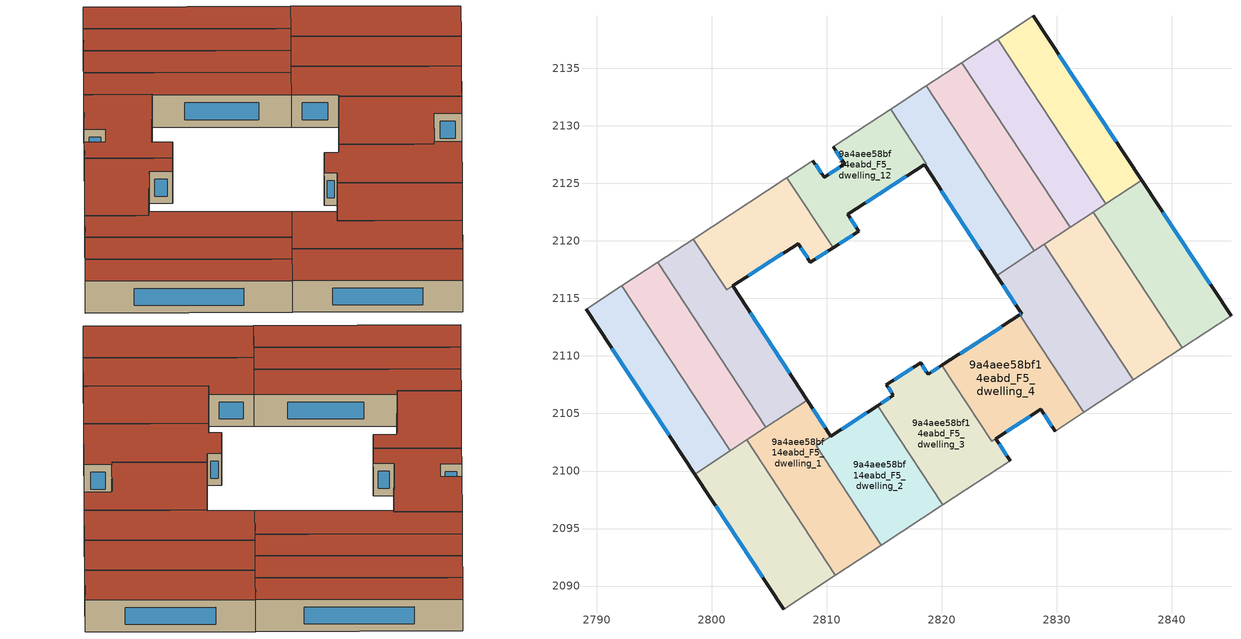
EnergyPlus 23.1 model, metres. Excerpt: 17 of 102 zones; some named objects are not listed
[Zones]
9a4aee58bf14eabd_F5_dwelling_0
 floor to 9a4aee58bf14eabd_F4_dwelling_0 (EU_floor_Construction): 2803.04,2102.7 2810.77,2090.94 2806.28,2088 2798.53,2099.74 z15
 wall outside (EU_wall_Construction): 2798.53,2099.74 2806.28,2088 z15:18
 wall to 9a4aee58bf14eabd_F5_dwelling_1 (EU_wall_Construction): 2810.77,2090.94 2803.04,2102.7 z15:18
 wall adiabatic (EU_wall_Construction): 2806.28,2088 2810.77,2090.94 z15:18
 wall to 9a4aee58bf14eabd_F5_dwelling_8 (EU_wall_Construction): 2801.61,2101.76 2798.53,2099.74 z15:18
 wall to 9a4aee58bf14eabd_F5_dwelling_9 (EU_wall_Construction): 2803.04,2102.7 2801.61,2101.76 z15:18
 window (EU_Window_Construction): 2800.35,2096.98 2804.46,2090.75 z15.7:17.3
 roof outside (EU_roof_Construction): 2810.77,2090.94 2803.04,2102.7 2798.53,2099.74 2806.28,2088 z18
9a4aee58bf14eabd_F5_dwelling_1
 floor to 9a4aee58bf14eabd_F4_dwelling_1 (EU_floor_Construction): 2814.44,2105.68 2809.09,2102.21 2814.77,2093.56 2810.77,2090.94 2803.04,2102.7 2808.3,2106.16 2810.34,2103.03 z15
 wall outside (EU_wall_Construction): 2814.44,2105.68 2810.34,2103.03 2808.3,2106.16 z15:18
 wall to 9a4aee58bf14eabd_F5_dwelling_2 (EU_wall_Construction): 2814.77,2093.56 2809.09,2102.21 2814.44,2105.68 z15:18
 wall adiabatic (EU_wall_Construction): 2810.77,2090.94 2814.77,2093.56 z15:18
 wall to 9a4aee58bf14eabd_F5_dwelling_10 (EU_wall_Construction): 2808.3,2106.16 2804.71,2103.8 z15:18
 wall to 9a4aee58bf14eabd_F5_dwelling_9 (EU_wall_Construction): 2804.71,2103.8 2803.04,2102.7 z15:18
 window (EU_Window_Construction): 2809.86,2103.76 2808.78,2105.42 / 2813.48,2105.06 2811.3,2103.65 z15.7:17.3
 roof outside (EU_roof_Construction): 2814.77,2093.56 2809.09,2102.21 2814.44,2105.68 2810.34,2103.03 2808.3,2106.16 2803.04,2102.7 2810.77,2090.94 z18
9a4aee58bf14eabd_F5_dwelling_10
 floor to 9a4aee58bf14eabd_F4_dwelling_10 (EU_floor_Construction): 2801.84,2116.09 2808.3,2106.16 2804.71,2103.8 2795.3,2118.13 2798.4,2120.16 2801.3,2115.75 z15
 wall outside (EU_wall_Construction): 2808.3,2106.16 2801.84,2116.09 z15:18
 wall to 9a4aee58bf14eabd_F5_dwelling_9 (EU_wall_Construction): 2795.3,2118.13 2804.71,2103.8 z15:18
 wall adiabatic (EU_wall_Construction): 2798.4,2120.16 2795.3,2118.13 z15:18
 wall to 9a4aee58bf14eabd_F5_dwelling_11 (EU_wall_Construction): 2801.84,2116.09 2801.3,2115.75 2798.4,2120.16 z15:18
 window (EU_Window_Construction): 2806.79,2108.49 2803.36,2113.76 z15.7:17.3
 roof outside (EU_roof_Construction): 2808.3,2106.16 2801.84,2116.09 2801.3,2115.75 2798.4,2120.16 2795.3,2118.13 2804.71,2103.8 z18
9a4aee58bf14eabd_F5_dwelling_11
 floor to 9a4aee58bf14eabd_F4_dwelling_11 (EU_floor_Construction): 2806.55,2125.5 2810.55,2119.4 2808.59,2118.13 2807.52,2119.77 2801.3,2115.75 2798.4,2120.16 z15
 wall outside (EU_wall_Construction): 2801.84,2116.1 2807.52,2119.77 2808.59,2118.13 2810.55,2119.4 z15:18
 wall adiabatic (EU_wall_Construction): 2806.55,2125.5 2798.4,2120.16 z15:18
 wall to 9a4aee58bf14eabd_F5_dwelling_12 (EU_wall_Construction): 2810.55,2119.4 2806.55,2125.5 z15:18
 window (EU_Window_Construction): 2809.05,2118.43 2810.09,2119.1 / 2807.77,2119.38 2808.34,2118.51 / 2803.18,2116.96 2806.19,2118.91 z15.7:17.3
 roof outside (EU_roof_Construction): 2808.59,2118.13 2810.55,2119.4 2806.55,2125.5 2798.4,2120.16 2801.3,2115.75 2807.52,2119.77 z18
9a4aee58bf14eabd_F5_dwelling_12
 floor to 9a4aee58bf14eabd_F4_dwelling_12 (EU_floor_Construction): 2815.55,2131.43 2818.66,2126.71 2818.51,2126.61 2811.83,2122.3 2812.78,2120.84 2810.55,2119.4 2806.55,2125.5 2808.81,2126.99 2809.78,2125.52 2811.56,2126.69 2810.58,2128.17 z15
 wall outside (EU_wall_Construction): 2810.55,2119.4 2812.78,2120.84 2811.83,2122.3 2818.51,2126.61 / 2810.58,2128.17 2811.56,2126.69 2809.78,2125.52 2808.81,2126.99 z15:18
 wall adiabatic (EU_wall_Construction): 2808.81,2126.99 2806.55,2125.5 / 2815.55,2131.43 2810.58,2128.17 z15:18
 wall to 9a4aee58bf14eabd_F5_dwelling_13 (EU_wall_Construction): 2818.65,2126.71 2815.55,2131.43 / 2818.51,2126.61 2818.66,2126.71 z15:18
 window (EU_Window_Construction): 2811.08,2119.74 2812.25,2120.5 / 2809.55,2125.86 2809.04,2126.64 / 2811.14,2126.41 2810.2,2125.79 / 2810.81,2127.82 2811.33,2127.03 / 2813.39,2123.31 2816.94,2125.6 / 2812.55,2121.18 2812.05,2121.96 z15.7:17.3
 roof outside (EU_roof_Construction): 2812.78,2120.84 2811.83,2122.3 2818.51,2126.61 2818.66,2126.71 2815.55,2131.43 2810.58,2128.17 2811.56,2126.69 2809.78,2125.52 2808.81,2126.99 2806.55,2125.5 2810.55,2119.4 z18
9a4aee58bf14eabd_F5_dwelling_13
 floor to 9a4aee58bf14eabd_F4_dwelling_13 (EU_floor_Construction): 2818.65,2133.46 2828.07,2119.14 2824.97,2117.1 2824.78,2116.98 2818.51,2126.61 2818.66,2126.71 2815.55,2131.43 z15
 wall outside (EU_wall_Construction): 2818.51,2126.61 2824.78,2116.98 z15:18
 wall adiabatic (EU_wall_Construction): 2818.65,2133.46 2815.55,2131.43 z15:18
 wall to 9a4aee58bf14eabd_F5_dwelling_14 (EU_wall_Construction): 2828.07,2119.14 2818.65,2133.46 z15:18
 wall to 9a4aee58bf14eabd_F5_dwelling_5 (EU_wall_Construction): 2824.97,2117.1 2828.07,2119.14 / 2824.78,2116.98 2824.96,2117.1 z15:18
 window (EU_Window_Construction): 2819.98,2124.35 2823.31,2119.24 z15.7:17.3
 roof outside (EU_roof_Construction): 2828.07,2119.14 2818.65,2133.46 2815.55,2131.43 2818.66,2126.71 2818.51,2126.61 2824.78,2116.98 2824.97,2117.1 z18
9a4aee58bf14eabd_F5_dwelling_14
 floor to 9a4aee58bf14eabd_F4_dwelling_14 (EU_floor_Construction): 2821.76,2135.5 2831.16,2121.17 2828.07,2119.14 2818.65,2133.46 z15
 wall adiabatic (EU_wall_Construction): 2821.76,2135.5 2818.65,2133.46 z15:18
 wall to 9a4aee58bf14eabd_F5_dwelling_15 (EU_wall_Construction): 2831.16,2121.17 2821.76,2135.5 z15:18
 wall to 9a4aee58bf14eabd_F5_dwelling_6 (EU_wall_Construction): 2828.91,2119.69 2831.16,2121.17 z15:18
 wall to 9a4aee58bf14eabd_F5_dwelling_5 (EU_wall_Construction): 2828.07,2119.14 2828.91,2119.69 z15:18
 roof outside (EU_roof_Construction): 2831.16,2121.17 2821.76,2135.5 2818.65,2133.46 2828.07,2119.14 z18
9a4aee58bf14eabd_F5_dwelling_15
 floor to 9a4aee58bf14eabd_F4_dwelling_15 (EU_floor_Construction): 2824.86,2137.53 2834.27,2123.21 2831.16,2121.17 2821.76,2135.5 z15
 wall adiabatic (EU_wall_Construction): 2824.86,2137.53 2821.76,2135.5 z15:18
 wall to 9a4aee58bf14eabd_F5_dwelling_16 (EU_wall_Construction): 2834.27,2123.21 2824.86,2137.53 z15:18
 wall to 9a4aee58bf14eabd_F5_dwelling_7 (EU_wall_Construction): 2833.15,2122.48 2834.27,2123.21 z15:18
 wall to 9a4aee58bf14eabd_F5_dwelling_6 (EU_wall_Construction): 2831.17,2121.17 2833.15,2122.48 z15:18
 roof outside (EU_roof_Construction): 2834.27,2123.21 2824.86,2137.53 2821.76,2135.5 2831.16,2121.17 z18
9a4aee58bf14eabd_F5_dwelling_16
 floor to 9a4aee58bf14eabd_F4_dwelling_16 (EU_floor_Construction): 2827.95,2139.56 2837.38,2125.25 2834.27,2123.21 2824.86,2137.53 z15
 wall outside (EU_wall_Construction): 2837.38,2125.25 2827.95,2139.56 z15:18
 wall adiabatic (EU_wall_Construction): 2827.95,2139.56 2824.86,2137.53 z15:18
 wall to 9a4aee58bf14eabd_F5_dwelling_7 (EU_wall_Construction): 2834.27,2123.21 2837.38,2125.25 z15:18
 window (EU_Window_Construction): 2835.16,2128.61 2830.16,2136.2 z15.7:17.3
 roof outside (EU_roof_Construction): 2837.38,2125.25 2827.95,2139.56 2824.86,2137.53 2834.27,2123.21 z18
9a4aee58bf14eabd_F5_dwelling_2
 floor to 9a4aee58bf14eabd_F4_dwelling_2 (EU_floor_Construction): 2814.44,2105.68 2820.1,2097.06 2814.77,2093.56 2809.09,2102.21 z15
 wall adiabatic (EU_wall_Construction): 2814.77,2093.56 2820.1,2097.06 z15:18
 wall to 9a4aee58bf14eabd_F5_dwelling_3 (EU_wall_Construction): 2820.1,2097.06 2814.44,2105.68 z15:18
 roof outside (EU_roof_Construction): 2820.1,2097.06 2814.44,2105.68 2809.09,2102.21 2814.77,2093.56 z18
9a4aee58bf14eabd_F5_dwelling_3
 floor to 9a4aee58bf14eabd_F4_dwelling_3 (EU_floor_Construction): 2820,2109.18 2824.34,2102.57 2824.69,2102.8 2825.95,2100.89 2820.1,2097.06 2814.43,2105.68 2815.8,2106.57 2815.2,2107.49 2818.16,2109.41 2818.81,2108.42 z15
 wall outside (EU_wall_Construction): 2820,2109.18 2818.81,2108.42 2818.16,2109.41 2815.2,2107.49 2815.8,2106.57 2814.44,2105.68 / 2825.95,2100.89 2824.69,2102.8 z15:18
 wall adiabatic (EU_wall_Construction): 2820.1,2097.06 2825.95,2100.89 z15:18
 wall to 9a4aee58bf14eabd_F5_dwelling_4 (EU_wall_Construction): 2824.69,2102.8 2824.34,2102.57 2820,2109.18 z15:18
 window (EU_Window_Construction): 2815.34,2107.27 2815.66,2106.78 / 2817.46,2108.96 2815.89,2107.94 / 2818.66,2108.65 2818.31,2109.18 / 2819.72,2109 2819.09,2108.6 / 2825.65,2101.34 2824.98,2102.35 / 2815.48,2106.36 2814.76,2105.89 z15.7:17.3
 roof outside (EU_roof_Construction): 2825.95,2100.89 2824.69,2102.8 2824.34,2102.57 2820,2109.18 2818.81,2108.42 2818.16,2109.41 2815.2,2107.49 2815.8,2106.57 2814.43,2105.68 2820.1,2097.06 z18
9a4aee58bf14eabd_F5_dwelling_4
 floor to 9a4aee58bf14eabd_F4_dwelling_4 (EU_floor_Construction): 2826.8,2113.57 2832.36,2105.1 2829.86,2103.46 2828.6,2105.37 2824.34,2102.57 2820,2109.18 z15
 wall outside (EU_wall_Construction): 2826.8,2113.57 2820,2109.18 / 2824.69,2102.8 2828.6,2105.37 2829.86,2103.46 z15:18
 wall to 9a4aee58bf14eabd_F5_dwelling_5 (EU_wall_Construction): 2832.36,2105.1 2826.8,2113.57 z15:18
 wall adiabatic (EU_wall_Construction): 2829.86,2103.46 2832.36,2105.1 z15:18
 window (EU_Window_Construction): 2825.2,2112.54 2821.6,2110.21 / 2828.9,2104.92 2829.56,2103.91 / 2825.61,2103.41 2827.68,2104.77 z15.7:17.3
 roof outside (EU_roof_Construction): 2832.36,2105.1 2826.8,2113.57 2820,2109.18 2824.34,2102.57 2828.6,2105.37 2829.86,2103.46 z18
9a4aee58bf14eabd_F5_dwelling_5
 floor to 9a4aee58bf14eabd_F4_dwelling_5 (EU_floor_Construction): 2828.91,2119.69 2836.65,2107.91 2832.36,2105.1 2826.8,2113.57 2826.94,2113.66 2824.78,2116.98 z15
 wall outside (EU_wall_Construction): 2824.78,2116.98 2826.94,2113.66 2826.8,2113.57 z15:18
 wall to 9a4aee58bf14eabd_F5_dwelling_6 (EU_wall_Construction): 2836.65,2107.91 2828.91,2119.69 z15:18
 wall adiabatic (EU_wall_Construction): 2832.36,2105.1 2836.65,2107.91 z15:18
 window (EU_Window_Construction): 2825.29,2116.2 2826.43,2114.44 / 2826.91,2113.64 2826.83,2113.59 z15.7:17.3
 roof outside (EU_roof_Construction): 2836.65,2107.91 2828.91,2119.69 2824.78,2116.98 2826.94,2113.66 2826.8,2113.57 2832.36,2105.1 z18
9a4aee58bf14eabd_F5_dwelling_6
 floor to 9a4aee58bf14eabd_F4_dwelling_6 (EU_floor_Construction): 2833.15,2122.48 2840.89,2110.69 2836.65,2107.91 2828.91,2119.69 z15
 wall to 9a4aee58bf14eabd_F5_dwelling_7 (EU_wall_Construction): 2840.89,2110.69 2833.15,2122.48 z15:18
 wall adiabatic (EU_wall_Construction): 2836.65,2107.91 2840.89,2110.69 z15:18
 roof outside (EU_roof_Construction): 2840.89,2110.69 2833.15,2122.48 2828.91,2119.69 2836.65,2107.91 z18
9a4aee58bf14eabd_F5_dwelling_7
 floor to 9a4aee58bf14eabd_F4_dwelling_7 (EU_floor_Construction): 2837.38,2125.25 2845.15,2113.48 2840.89,2110.69 2833.15,2122.48 z15
 wall outside (EU_wall_Construction): 2845.15,2113.48 2837.38,2125.25 z15:18
 wall adiabatic (EU_wall_Construction): 2840.89,2110.69 2845.15,2113.48 z15:18
 window (EU_Window_Construction): 2843.32,2116.25 2839.2,2122.49 z15.7:17.3
 roof outside (EU_roof_Construction): 2845.15,2113.48 2837.38,2125.25 2833.15,2122.48 2840.89,2110.69 z18
9a4aee58bf14eabd_F5_dwelling_8
 floor to 9a4aee58bf14eabd_F4_dwelling_8 (EU_floor_Construction): 2792.2,2116.09 2801.61,2101.76 2798.53,2099.74 2789.09,2114.05 z15
 wall outside (EU_wall_Construction): 2789.09,2114.05 2798.53,2099.74 z15:18
 wall to 9a4aee58bf14eabd_F5_dwelling_9 (EU_wall_Construction): 2801.61,2101.76 2792.2,2116.09 z15:18
 wall adiabatic (EU_wall_Construction): 2792.2,2116.09 2789.09,2114.05 z15:18
 window (EU_Window_Construction): 2791.3,2110.69 2796.31,2103.1 z15.7:17.3
 roof outside (EU_roof_Construction): 2801.61,2101.76 2792.2,2116.09 2789.09,2114.05 2798.53,2099.74 z18
9a4aee58bf14eabd_F5_dwelling_9
 floor to 9a4aee58bf14eabd_F4_dwelling_9 (EU_floor_Construction): 2795.3,2118.13 2804.71,2103.8 2801.61,2101.76 2792.2,2116.09 z15
 wall adiabatic (EU_wall_Construction): 2795.3,2118.13 2792.2,2116.09 z15:18
 roof outside (EU_roof_Construction): 2804.71,2103.8 2795.3,2118.13 2792.2,2116.09 2801.61,2101.76 z18
[Building]
EU S2 Campaign: North Axis=0; Terrain=City; Solar Distribution=FullExterior
[Site:Location]
Budapest.Ferenc.Liszt.Intl.AP: Latitude=47.437; Longitude=19.256; Time Zone=1; Elevation=185
[SizingPeriod:WeatherFileDays]
AnnualSizingPeriod: Begin Month=1; Begin Day of Month=1; End Month=12; End Day of Month=31; Day of Week for Start Day=Monday; Use Weather File Daylight Saving Period=No; Use Weather File Rain and Snow Indicators=No
[MATERIAL]
EU_InternalMass_Material: Roughness=MediumRough; Thickness=0.1; Conductivity=1; Density=1800; Specific Heat=900; Thermal Absorptance=0.9; Solar Absorptance=0.7; Visible Absorptance=0.7
[MATERIAL:NOMASS] Roughness=MediumRough; Thermal Absorptance=0.9; Solar Absorptance=0.7; Visible Absorptance=0.7
Name | Thermal Resistance
EU_wall_NoMass | 0.832559
EU_roof_NoMass | 1.39638
EU_floor_NoMass | 0.872794
[WINDOWMATERIAL:SIMPLEGLAZINGSYSTEM]
EU_Window_SimpleGlazing: UFactor=2.79869; Solar Heat Gain Coefficient=0.75; Visible Transmittance=0.75
[CONSTRUCTION]
EU_wall_Construction: EU_wall_NoMass
EU_roof_Construction: EU_roof_NoMass
EU_floor_Construction: EU_floor_NoMass
EU_Window_Construction: EU_Window_SimpleGlazing
EU_InternalMass_Construction: EU_InternalMass_Material
[ZONE] Type=1; Multiplier=1; Ceiling Height=autocalculate; Floor Area=autocalculate; Part of Total Floor Area=Yes
Name | Volume
9a4aee58bf14eabd_F5_dwelling_0 | 227.247
9a4aee58bf14eabd_F5_dwelling_1 | 218.801
9a4aee58bf14eabd_F5_dwelling_10 | 212.561
9a4aee58bf14eabd_F5_dwelling_11 | 168.898
9a4aee58bf14eabd_F5_dwelling_12 | 183.896
9a4aee58bf14eabd_F5_dwelling_13 | 197.55
9a4aee58bf14eabd_F5_dwelling_14 | 190.714
9a4aee58bf14eabd_F5_dwelling_15 | 190.707
9a4aee58bf14eabd_F5_dwelling_16 | 190.731
9a4aee58bf14eabd_F5_dwelling_2 | 197.607
9a4aee58bf14eabd_F5_dwelling_3 | 217.381
9a4aee58bf14eabd_F5_dwelling_4 | 211.732
9a4aee58bf14eabd_F5_dwelling_5 | 214.579
9a4aee58bf14eabd_F5_dwelling_6 | 214.537
9a4aee58bf14eabd_F5_dwelling_7 | 214.594
9a4aee58bf14eabd_F5_dwelling_8 | 190.721
9a4aee58bf14eabd_F5_dwelling_9 | 190.744
[INTERNALMASS] Construction=EU_InternalMass_Construction
Name | Zone or ZoneList | Surface Area
9a4aee58bf14eabd_F5_dwelling_0_EU_InternalMass | 9a4aee58bf14eabd_F5_dwelling_0 | 75.7475
9a4aee58bf14eabd_F5_dwelling_1_EU_InternalMass | 9a4aee58bf14eabd_F5_dwelling_1 | 72.9458
9a4aee58bf14eabd_F5_dwelling_2_EU_InternalMass | 9a4aee58bf14eabd_F5_dwelling_2 | 65.8761
9a4aee58bf14eabd_F5_dwelling_3_EU_InternalMass | 9a4aee58bf14eabd_F5_dwelling_3 | 72.4599
9a4aee58bf14eabd_F5_dwelling_4_EU_InternalMass | 9a4aee58bf14eabd_F5_dwelling_4 | 70.5769
9a4aee58bf14eabd_F5_dwelling_5_EU_InternalMass | 9a4aee58bf14eabd_F5_dwelling_5 | 71.5262
9a4aee58bf14eabd_F5_dwelling_6_EU_InternalMass | 9a4aee58bf14eabd_F5_dwelling_6 | 71.5124
9a4aee58bf14eabd_F5_dwelling_7_EU_InternalMass | 9a4aee58bf14eabd_F5_dwelling_7 | 71.5313
9a4aee58bf14eabd_F5_dwelling_8_EU_InternalMass | 9a4aee58bf14eabd_F5_dwelling_8 | 63.5737
9a4aee58bf14eabd_F5_dwelling_9_EU_InternalMass | 9a4aee58bf14eabd_F5_dwelling_9 | 63.5814
9a4aee58bf14eabd_F5_dwelling_10_EU_InternalMass | 9a4aee58bf14eabd_F5_dwelling_10 | 70.8535
9a4aee58bf14eabd_F5_dwelling_11_EU_InternalMass | 9a4aee58bf14eabd_F5_dwelling_11 | 56.3
9a4aee58bf14eabd_F5_dwelling_12_EU_InternalMass | 9a4aee58bf14eabd_F5_dwelling_12 | 61.2978
9a4aee58bf14eabd_F5_dwelling_13_EU_InternalMass | 9a4aee58bf14eabd_F5_dwelling_13 | 65.8502
9a4aee58bf14eabd_F5_dwelling_14_EU_InternalMass | 9a4aee58bf14eabd_F5_dwelling_14 | 63.5712
9a4aee58bf14eabd_F5_dwelling_15_EU_InternalMass | 9a4aee58bf14eabd_F5_dwelling_15 | 63.5691
9a4aee58bf14eabd_F5_dwelling_16_EU_InternalMass | 9a4aee58bf14eabd_F5_dwelling_16 | 63.577
[OTHEREQUIPMENT] Fuel Type=Electricity; Design Level Calculation Method=Watts/Area; Power per Zone Floor Area=1; Fraction Latent=0; Fraction Radiant=0; Fraction Lost=0; Carbon Dioxide Generation Rate=0; EndUse Subcategory=EU_Step8_InternalGains
Name | Zone or ZoneList or Space or SpaceList | Schedule
EU_Step8_InternalGain_9a4aee58bf14eabd_F5_dwelling_0_f000 | 9a4aee58bf14eabd_F5_dwelling_0 | EU_Step8_GainSchedule_9a4aee58bf14eabd_F5_dwelling_0_f000
EU_Step8_InternalGain_9a4aee58bf14eabd_F5_dwelling_1_f000 | 9a4aee58bf14eabd_F5_dwelling_1 | EU_Step8_GainSchedule_9a4aee58bf14eabd_F5_dwelling_1_f000
EU_Step8_InternalGain_9a4aee58bf14eabd_F5_dwelling_2_f000 | 9a4aee58bf14eabd_F5_dwelling_2 | EU_Step8_GainSchedule_9a4aee58bf14eabd_F5_dwelling_2_f000
EU_Step8_InternalGain_9a4aee58bf14eabd_F5_dwelling_3_f000 | 9a4aee58bf14eabd_F5_dwelling_3 | EU_Step8_GainSchedule_9a4aee58bf14eabd_F5_dwelling_3_f000
EU_Step8_InternalGain_9a4aee58bf14eabd_F5_dwelling_4_f000 | 9a4aee58bf14eabd_F5_dwelling_4 | EU_Step8_GainSchedule_9a4aee58bf14eabd_F5_dwelling_4_f000
EU_Step8_InternalGain_9a4aee58bf14eabd_F5_dwelling_5_f000 | 9a4aee58bf14eabd_F5_dwelling_5 | EU_Step8_GainSchedule_9a4aee58bf14eabd_F5_dwelling_5_f000
EU_Step8_InternalGain_9a4aee58bf14eabd_F5_dwelling_6_f000 | 9a4aee58bf14eabd_F5_dwelling_6 | EU_Step8_GainSchedule_9a4aee58bf14eabd_F5_dwelling_6_f000
EU_Step8_InternalGain_9a4aee58bf14eabd_F5_dwelling_7_f000 | 9a4aee58bf14eabd_F5_dwelling_7 | EU_Step8_GainSchedule_9a4aee58bf14eabd_F5_dwelling_7_f000
EU_Step8_InternalGain_9a4aee58bf14eabd_F5_dwelling_8_f000 | 9a4aee58bf14eabd_F5_dwelling_8 | EU_Step8_GainSchedule_9a4aee58bf14eabd_F5_dwelling_8_f000
EU_Step8_InternalGain_9a4aee58bf14eabd_F5_dwelling_9_f000 | 9a4aee58bf14eabd_F5_dwelling_9 | EU_Step8_GainSchedule_9a4aee58bf14eabd_F5_dwelling_9_f000
EU_Step8_InternalGain_9a4aee58bf14eabd_F5_dwelling_10_f000 | 9a4aee58bf14eabd_F5_dwelling_10 | EU_Step8_GainSchedule_9a4aee58bf14eabd_F5_dwelling_10_f000
EU_Step8_InternalGain_9a4aee58bf14eabd_F5_dwelling_11_f000 | 9a4aee58bf14eabd_F5_dwelling_11 | EU_Step8_GainSchedule_9a4aee58bf14eabd_F5_dwelling_11_f000
EU_Step8_InternalGain_9a4aee58bf14eabd_F5_dwelling_12_f000 | 9a4aee58bf14eabd_F5_dwelling_12 | EU_Step8_GainSchedule_9a4aee58bf14eabd_F5_dwelling_12_f000
EU_Step8_InternalGain_9a4aee58bf14eabd_F5_dwelling_13_f000 | 9a4aee58bf14eabd_F5_dwelling_13 | EU_Step8_GainSchedule_9a4aee58bf14eabd_F5_dwelling_13_f000
EU_Step8_InternalGain_9a4aee58bf14eabd_F5_dwelling_14_f000 | 9a4aee58bf14eabd_F5_dwelling_14 | EU_Step8_GainSchedule_9a4aee58bf14eabd_F5_dwelling_14_f000
EU_Step8_InternalGain_9a4aee58bf14eabd_F5_dwelling_15_f000 | 9a4aee58bf14eabd_F5_dwelling_15 | EU_Step8_GainSchedule_9a4aee58bf14eabd_F5_dwelling_15_f000
EU_Step8_InternalGain_9a4aee58bf14eabd_F5_dwelling_16_f000 | 9a4aee58bf14eabd_F5_dwelling_16 | EU_Step8_GainSchedule_9a4aee58bf14eabd_F5_dwelling_16_f000
[ZONEVENTILATION:DESIGNFLOWRATE] Schedule=EU_AlwaysOn; Design Flow Rate Calculation Method=AirChanges/Hour; Air Changes per Hour=0.475469; Ventilation Type=Natural; Fan Pressure Rise=0; Fan Total Efficiency=1; Constant Term Coefficient=1; Temperature Term Coefficient=0; Velocity Term Coefficient=0; Velocity Squared Term Coefficient=0; Minimum Indoor Temperature=-100; Maximum Indoor Temperature=100; Delta Temperature=-100; Minimum Outdoor Temperature=-100; Maximum Outdoor Temperature=100; Maximum Wind Speed=40
Name | Zone or ZoneList or Space or SpaceList
EU_ConstantAir_9a4aee58bf14eabd_F5_dwelling_0 | 9a4aee58bf14eabd_F5_dwelling_0
EU_ConstantAir_9a4aee58bf14eabd_F5_dwelling_1 | 9a4aee58bf14eabd_F5_dwelling_1
EU_ConstantAir_9a4aee58bf14eabd_F5_dwelling_2 | 9a4aee58bf14eabd_F5_dwelling_2
EU_ConstantAir_9a4aee58bf14eabd_F5_dwelling_3 | 9a4aee58bf14eabd_F5_dwelling_3
EU_ConstantAir_9a4aee58bf14eabd_F5_dwelling_4 | 9a4aee58bf14eabd_F5_dwelling_4
EU_ConstantAir_9a4aee58bf14eabd_F5_dwelling_5 | 9a4aee58bf14eabd_F5_dwelling_5
EU_ConstantAir_9a4aee58bf14eabd_F5_dwelling_6 | 9a4aee58bf14eabd_F5_dwelling_6
EU_ConstantAir_9a4aee58bf14eabd_F5_dwelling_7 | 9a4aee58bf14eabd_F5_dwelling_7
EU_ConstantAir_9a4aee58bf14eabd_F5_dwelling_8 | 9a4aee58bf14eabd_F5_dwelling_8
EU_ConstantAir_9a4aee58bf14eabd_F5_dwelling_9 | 9a4aee58bf14eabd_F5_dwelling_9
EU_ConstantAir_9a4aee58bf14eabd_F5_dwelling_10 | 9a4aee58bf14eabd_F5_dwelling_10
EU_ConstantAir_9a4aee58bf14eabd_F5_dwelling_11 | 9a4aee58bf14eabd_F5_dwelling_11
EU_ConstantAir_9a4aee58bf14eabd_F5_dwelling_12 | 9a4aee58bf14eabd_F5_dwelling_12
EU_ConstantAir_9a4aee58bf14eabd_F5_dwelling_13 | 9a4aee58bf14eabd_F5_dwelling_13
EU_ConstantAir_9a4aee58bf14eabd_F5_dwelling_14 | 9a4aee58bf14eabd_F5_dwelling_14
EU_ConstantAir_9a4aee58bf14eabd_F5_dwelling_15 | 9a4aee58bf14eabd_F5_dwelling_15
EU_ConstantAir_9a4aee58bf14eabd_F5_dwelling_16 | 9a4aee58bf14eabd_F5_dwelling_16
[HVACTEMPLATE:ZONE:IDEALLOADSAIRSYSTEM] System Availability Schedule=EU_AlwaysOn; Maximum Heating Supply Air Temperature=50; Minimum Cooling Supply Air Temperature=13; Maximum Heating Supply Air Humidity Ratio=0.0156; Minimum Cooling Supply Air Humidity Ratio=0.0077; Heating Limit=NoLimit; Cooling Limit=NoLimit; Heating Availability Schedule=EU_AlwaysOn; Cooling Availability Schedule=EU_CoolingOff; Dehumidification Control Type=ConstantSensibleHeatRatio; Cooling Sensible Heat Ratio=0.7; Dehumidification Setpoint=60; Humidification Control Type=None; Humidification Setpoint=30; Outdoor Air Method=None; Outdoor Air Flow Rate per Person=0.00944; Outdoor Air Flow Rate per Zone Floor Area=0; Outdoor Air Flow Rate per Zone=0; Demand Controlled Ventilation Type=None; Outdoor Air Economizer Type=NoEconomizer; Heat Recovery Type=None; Sensible Heat Recovery Effectiveness=0.7; Latent Heat Recovery Effectiveness=0.65
Name | Template Thermostat
9a4aee58bf14eabd_F5_dwelling_0 | EU_HeatOnly_9a4aee58bf14eabd_F5_dwelling_0
9a4aee58bf14eabd_F5_dwelling_1 | EU_HeatOnly_9a4aee58bf14eabd_F5_dwelling_1
9a4aee58bf14eabd_F5_dwelling_2 | EU_HeatOnly_9a4aee58bf14eabd_F5_dwelling_2
9a4aee58bf14eabd_F5_dwelling_3 | EU_HeatOnly_9a4aee58bf14eabd_F5_dwelling_3
9a4aee58bf14eabd_F5_dwelling_4 | EU_HeatOnly_9a4aee58bf14eabd_F5_dwelling_4
9a4aee58bf14eabd_F5_dwelling_5 | EU_HeatOnly_9a4aee58bf14eabd_F5_dwelling_5
9a4aee58bf14eabd_F5_dwelling_6 | EU_HeatOnly_9a4aee58bf14eabd_F5_dwelling_6
9a4aee58bf14eabd_F5_dwelling_7 | EU_HeatOnly_9a4aee58bf14eabd_F5_dwelling_7
9a4aee58bf14eabd_F5_dwelling_8 | EU_HeatOnly_9a4aee58bf14eabd_F5_dwelling_8
9a4aee58bf14eabd_F5_dwelling_9 | EU_HeatOnly_9a4aee58bf14eabd_F5_dwelling_9
9a4aee58bf14eabd_F5_dwelling_10 | EU_HeatOnly_9a4aee58bf14eabd_F5_dwelling_10
9a4aee58bf14eabd_F5_dwelling_11 | EU_HeatOnly_9a4aee58bf14eabd_F5_dwelling_11
9a4aee58bf14eabd_F5_dwelling_12 | EU_HeatOnly_9a4aee58bf14eabd_F5_dwelling_12
9a4aee58bf14eabd_F5_dwelling_13 | EU_HeatOnly_9a4aee58bf14eabd_F5_dwelling_13
9a4aee58bf14eabd_F5_dwelling_14 | EU_HeatOnly_9a4aee58bf14eabd_F5_dwelling_14
9a4aee58bf14eabd_F5_dwelling_15 | EU_HeatOnly_9a4aee58bf14eabd_F5_dwelling_15
9a4aee58bf14eabd_F5_dwelling_16 | EU_HeatOnly_9a4aee58bf14eabd_F5_dwelling_16
[SIZING:ZONE] Zone Cooling Design Supply Air Temperature Input Method=SupplyAirTemperature; Zone Cooling Design Supply Air Temperature=13; Zone Heating Design Supply Air Temperature Input Method=SupplyAirTemperature; Zone Heating Design Supply Air Temperature=50; Zone Cooling Design Supply Air Humidity Ratio=0.008; Zone Heating Design Supply Air Humidity Ratio=0.008; Cooling Design Air Flow Method=DesignDay; Cooling Design Air Flow Rate=0; Cooling Minimum Air Flow per Zone Floor Area=0.000762; Cooling Minimum Air Flow=0; Cooling Minimum Air Flow Fraction=0.2; Heating Design Air Flow Method=DesignDay; Heating Design Air Flow Rate=0; Heating Maximum Air Flow per Zone Floor Area=0.002032; Heating Maximum Air Flow=0.141576; Heating Maximum Air Flow Fraction=0.3; Account for Dedicated Outdoor Air System=No; Dedicated Outdoor Air System Control Strategy=NeutralSupplyAir; Dedicated Outdoor Air Low Setpoint Temperature for Design=autosize; Dedicated Outdoor Air High Setpoint Temperature for Design=autosize; Zone Load Sizing Method=Sensible Load Only No Latent Load; Zone Latent Cooling Design Supply Air Humidity Ratio Input Method=HumidityRatioDifference; Zone Cooling Design Supply Air Humidity Ratio Difference=0.005; Zone Latent Heating Design Supply Air Humidity Ratio Input Method=HumidityRatioDifference; Zone Humidification Design Supply Air Humidity Ratio Difference=0.005
9a4aee58bf14eabd_F5_dwelling_0; 9a4aee58bf14eabd_F5_dwelling_1; 9a4aee58bf14eabd_F5_dwelling_2; 9a4aee58bf14eabd_F5_dwelling_3; 9a4aee58bf14eabd_F5_dwelling_4; 9a4aee58bf14eabd_F5_dwelling_5; 9a4aee58bf14eabd_F5_dwelling_6; 9a4aee58bf14eabd_F5_dwelling_7; 9a4aee58bf14eabd_F5_dwelling_8; 9a4aee58bf14eabd_F5_dwelling_9; 9a4aee58bf14eabd_F5_dwelling_10; 9a4aee58bf14eabd_F5_dwelling_11; 9a4aee58bf14eabd_F5_dwelling_12; 9a4aee58bf14eabd_F5_dwelling_13; 9a4aee58bf14eabd_F5_dwelling_14; 9a4aee58bf14eabd_F5_dwelling_15; 9a4aee58bf14eabd_F5_dwelling_16
[SCHEDULE:CONSTANT]
Name | Hourly Value
EU_AlwaysOn | 1
EU_CoolingOff | 0
[SCHEDULE:FILE] Column Number=1; Rows to Skip at Top=0; Number of Hours of Data=8760; Column Separator=Comma; Interpolate to Timestep=No; Minutes per Item=60; Adjust Schedule for Daylight Savings=Yes
Name | File
EU_Step8_GainSchedule_9a4aee58bf14eabd_F5_dwelling_0_f000 | ../../schedules/9a4aee58bf14eabd/9a4aee58bf14eabd_F5_dwelling_0_f000_gain.csv
EU_Step8_GainSchedule_9a4aee58bf14eabd_F5_dwelling_1_f000 | ../../schedules/9a4aee58bf14eabd/9a4aee58bf14eabd_F5_dwelling_1_f000_gain.csv
EU_Step8_GainSchedule_9a4aee58bf14eabd_F5_dwelling_2_f000 | ../../schedules/9a4aee58bf14eabd/9a4aee58bf14eabd_F5_dwelling_2_f000_gain.csv
EU_Step8_GainSchedule_9a4aee58bf14eabd_F5_dwelling_3_f000 | ../../schedules/9a4aee58bf14eabd/9a4aee58bf14eabd_F5_dwelling_3_f000_gain.csv
EU_Step8_GainSchedule_9a4aee58bf14eabd_F5_dwelling_4_f000 | ../../schedules/9a4aee58bf14eabd/9a4aee58bf14eabd_F5_dwelling_4_f000_gain.csv
EU_Step8_GainSchedule_9a4aee58bf14eabd_F5_dwelling_5_f000 | ../../schedules/9a4aee58bf14eabd/9a4aee58bf14eabd_F5_dwelling_5_f000_gain.csv
EU_Step8_GainSchedule_9a4aee58bf14eabd_F5_dwelling_6_f000 | ../../schedules/9a4aee58bf14eabd/9a4aee58bf14eabd_F5_dwelling_6_f000_gain.csv
EU_Step8_GainSchedule_9a4aee58bf14eabd_F5_dwelling_7_f000 | ../../schedules/9a4aee58bf14eabd/9a4aee58bf14eabd_F5_dwelling_7_f000_gain.csv
EU_Step8_GainSchedule_9a4aee58bf14eabd_F5_dwelling_8_f000 | ../../schedules/9a4aee58bf14eabd/9a4aee58bf14eabd_F5_dwelling_8_f000_gain.csv
EU_Step8_GainSchedule_9a4aee58bf14eabd_F5_dwelling_9_f000 | ../../schedules/9a4aee58bf14eabd/9a4aee58bf14eabd_F5_dwelling_9_f000_gain.csv
EU_Step8_GainSchedule_9a4aee58bf14eabd_F5_dwelling_10_f000 | ../../schedules/9a4aee58bf14eabd/9a4aee58bf14eabd_F5_dwelling_10_f000_gain.csv
EU_Step8_GainSchedule_9a4aee58bf14eabd_F5_dwelling_11_f000 | ../../schedules/9a4aee58bf14eabd/9a4aee58bf14eabd_F5_dwelling_11_f000_gain.csv
EU_Step8_GainSchedule_9a4aee58bf14eabd_F5_dwelling_12_f000 | ../../schedules/9a4aee58bf14eabd/9a4aee58bf14eabd_F5_dwelling_12_f000_gain.csv
EU_Step8_GainSchedule_9a4aee58bf14eabd_F5_dwelling_13_f000 | ../../schedules/9a4aee58bf14eabd/9a4aee58bf14eabd_F5_dwelling_13_f000_gain.csv
EU_Step8_GainSchedule_9a4aee58bf14eabd_F5_dwelling_14_f000 | ../../schedules/9a4aee58bf14eabd/9a4aee58bf14eabd_F5_dwelling_14_f000_gain.csv
EU_Step8_GainSchedule_9a4aee58bf14eabd_F5_dwelling_15_f000 | ../../schedules/9a4aee58bf14eabd/9a4aee58bf14eabd_F5_dwelling_15_f000_gain.csv
EU_Step8_GainSchedule_9a4aee58bf14eabd_F5_dwelling_16_f000 | ../../schedules/9a4aee58bf14eabd/9a4aee58bf14eabd_F5_dwelling_16_f000_gain.csv
